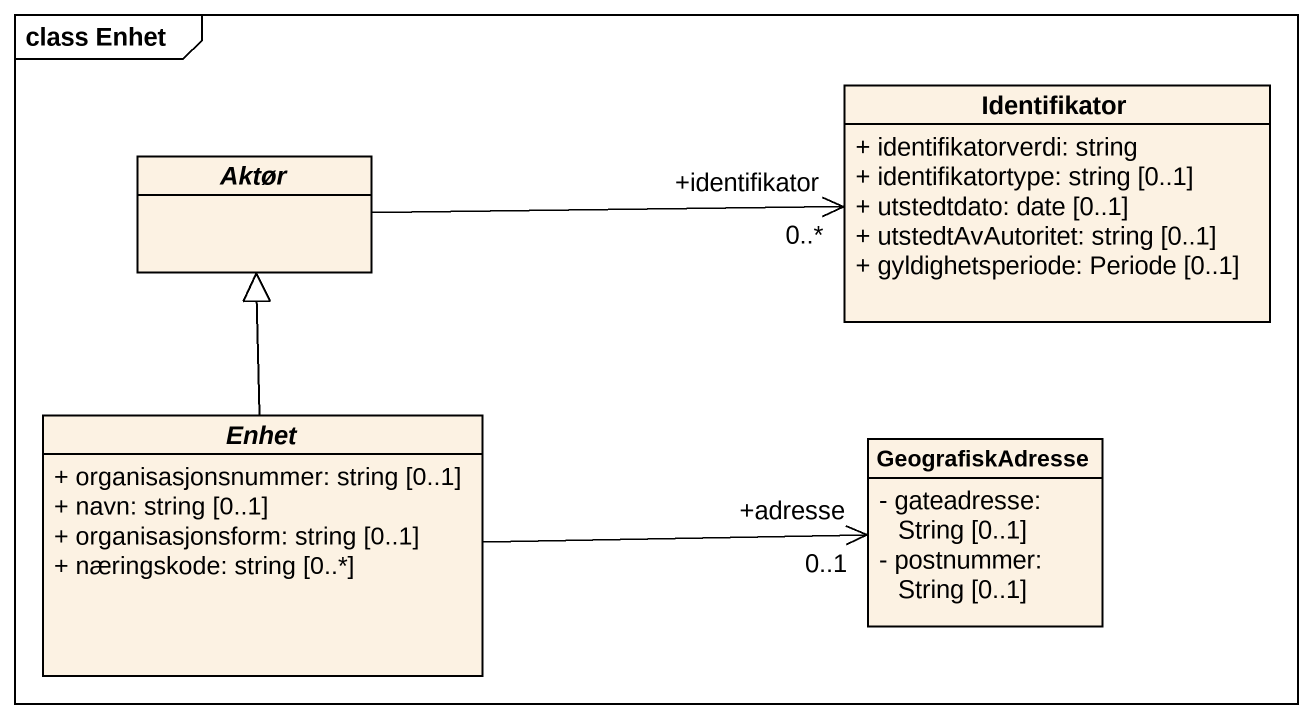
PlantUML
@startuml
mainframe class Enhet
hide circle
hide empty members
skinparam classAttributeIconSize 0
class Identifikator {
  + identifikatorverdi: string
  + identifikatortype: string [0..1]
  + utstedtdato: date [0..1]
  + utstedtAvAutoritet: string [0..1]
  + gyldighetsperiode: Periode [0..1]
}
abstract class Aktør
abstract class Enhet {
  + organisasjonsnummer: string [0..1]
  + navn: string [0..1]
  + organisasjonsform: string [0..1]
  + næringskode: string [0..*]
}
class GeografiskAdresse {
  - gateadresse: String [0..1]
  - postnummer: String [0..1]
}
Identifikator "+identifikator\n0..*" <-left- Aktør
Enhet -up-|> Aktør
Enhet -right-> "+adresse\n0..1" GeografiskAdresse
@enduml
